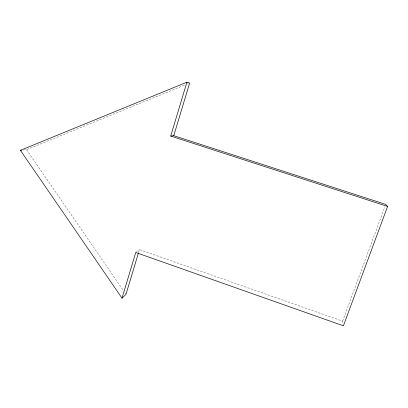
<?xml version="1.0" encoding="UTF-8"?>
<svg xmlns="http://www.w3.org/2000/svg" width="408" height="408" viewBox="0 0 408 408"><rect width="100%" height="100%" fill="white"/><g stroke="black" fill="none" stroke-linecap="round" stroke-linejoin="round"><path stroke-width="0.31" stroke-dasharray="2.04 1.53" d="M138.541 252.649L139.454 249.625L342.608 321.173L343.108 324.069M342.608 321.173L384.861 206.795M135.742 252.481L139.454 249.625M23.46 150.001L26.52 149.68L184.926 84.971M187.282 84.007L188.46 83.528M26.52 149.68L123.451 290.705M124.894 292.801L125.613 293.852"/><path stroke-width="0.61" d="M186.9 82.192L20.4 150.328L122.017 298.161L135.742 252.481L343.403 325.808L387.6 206.428L385.744 204.413L173.777 135.691L170.717 136.048L186.9 82.192L189.638 83.043L173.777 135.691M138.363 253.256L125.975 294.377L122.017 298.161M20.4 150.328L21.624 150.195M170.717 136.048L387.6 206.428"/></g></svg>
